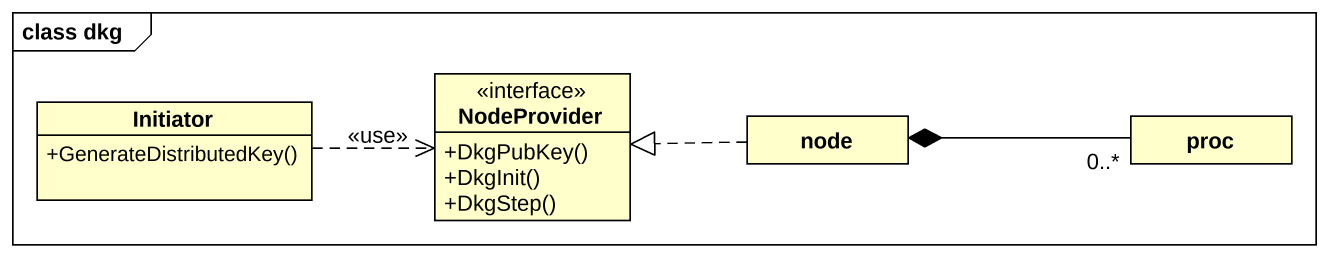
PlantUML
@startuml
mainframe class dkg
hide circle
hide empty members
skinparam classAttributeIconSize 0
class Initiator {
  +GenerateDistributedKey()
}
interface NodeProvider {
  +DkgPubKey()
  +DkgInit()
  +DkgStep()
}
class "node" as node_
class proc
Initiator .right.> NodeProvider : <<use>>
node_ .left.|> NodeProvider
node_ *-right- "0..*" proc
@enduml
